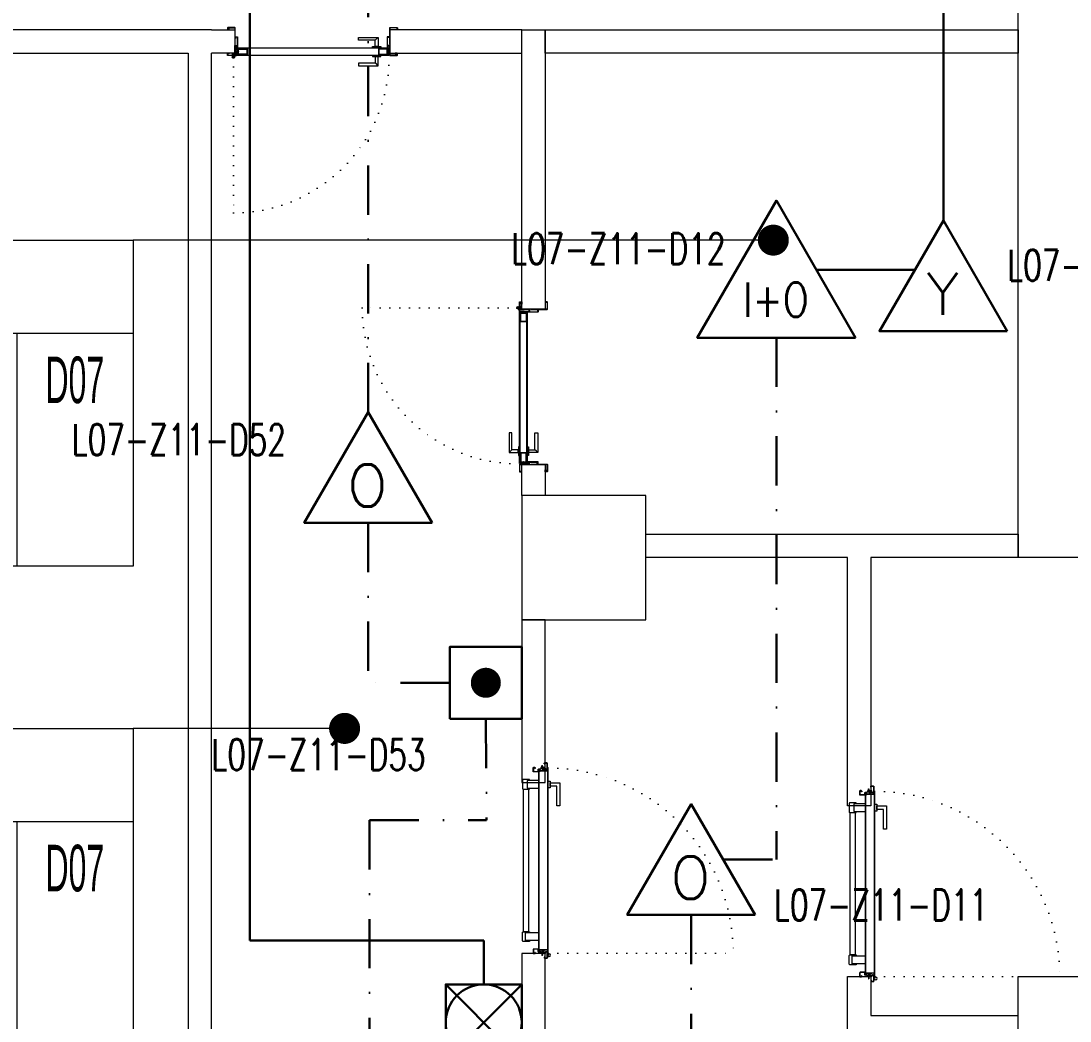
# Model space of a CAD drawing. Header units: metres. Extents: x -19121 to 152404, y -12107 to 29421.
# Drawn here: x 10917 to 11593, y 2141 to 2786 of the extents above; entities that cross this region are included whole.
import ezdxf
from ezdxf.enums import TextEntityAlignment as Align

# ---------------------------------------------------------------- set-up
doc = ezdxf.new("R2010")
doc.units = ezdxf.units.M
doc.header["$LTSCALE"] = 50
doc.header["$MEASUREMENT"] = 0
for name, pattern in [('DASHDOT', [25.4, 12.7, -6.35, 0, -6.35]), ('DASHDOT2', [0.5, 0.25, -0.125, 0, -0.125]), ('DOT2', [0.125, 0, -0.125]), ('HIDDEN', [0.375, 0.25, -0.125])]:
    doc.linetypes.add(name, pattern=pattern)
doc.layers.get('0').update_dxf_attribs({"color": 9, "lineweight": 9})
for name, color, linetype, lineweight in [('00', 9, 'Continuous', 9), ('01', 9, 'Continuous', 9), ('06B', 9, 'Continuous', 9), ('06D', 9, 'Continuous', 9), ('10', 9, 'Continuous', 9), ('14', 9, 'Continuous', 9), ('20', 9, 'DOT2', 9), ('21_mahal200', 9, 'Continuous', 9), ('E-DEDEKTÖR NUMARALARI', 20, 'Continuous', 30), ('E-DUVAR TİPİ FLAŞÖR', 7, 'Continuous', 30), ('E-KABLO', 7, 'Continuous', 30), ('E-KOMBİNE DEDEKTÖR (ISI+OPTİK DUMAN)', 7, 'Continuous', 30), ('E-OPTİK DUMAN DEDEKTÖRÜ', 7, 'Continuous', 30), ('E-YANGIN İHBAR BUTONU', 7, 'Continuous', 30), ('E-YÜKSELTİLMİŞ DÖŞEME İÇİNDE DUMAN DEDEKTÖRÜ', 7, 'Continuous', 30)]:
    doc.layers.add(name, color=color, linetype=linetype, lineweight=lineweight)
doc.styles.add('Arial', font='arial.ttf', dxfattribs={"height": 2.5})
doc.styles.add('E-YAZI', font='txttw.shx', dxfattribs={"height": 200})
doc.styles.add('MuuM_TEXT-STANDART', font='ARIALN.TTF')
doc.dimstyles.new('MuuM_DIM200', dxfattribs={"dimscale": 20, "dimtxt": 2, "dimasz": 1, "dimexe": 1, "dimexo": 1, "dimgap": 1, "dimtad": 1, "dimdec": 1, "dimrnd": 0.5, "dimdsep": 46, "dimtxsty": 'MuuM_TEXT-STANDART', "dimblk": 'ARCHTICK', "dimcen": 0, "dimdle": 0.15, "dimclrd": 256, "dimclre": 256, "dimclrt": 256, "dimadec": 0, "dimazin": 0, "dimtfac": 5, "dimtdec": 1, "dimtix": 1, "dimtmove": 2, "dimatfit": 3, "dimldrblk": 'DOT', "dimfxl": 3, "dimfxlon": 1, "dimtolj": 1, "dimlwd": -1, "dimlwe": -1, "dimarcsym": 0})

# ---------------------------------------------------------------- blocks, each defined once
blk = doc.blocks.new('100_OPTİK DUMAN DEDEKTÖRÜ 085')
at = {"layer": 'E-OPTİK DUMAN DEDEKTÖRÜ', "color": 4}
blk.add_lwpolyline([(2.059, 0), (0, 3.566), (-2.059, 0)], close=True, dxfattribs=at)
at = {"layer": 'E-OPTİK DUMAN DEDEKTÖRÜ', "color": 3, "style": 'E-YAZI'}
blk.add_text('O', height=1.36, dxfattribs=at).set_placement((-0.022, 1.201), align=Align.MIDDLE)
blk = doc.blocks.new('100_KOMBİNE DEDEKTÖR (ISI+OPTİK DUMAN) 085')
at = {"layer": 'E-KOMBİNE DEDEKTÖR (ISI+OPTİK DUMAN)', "color": 4}
blk.add_lwpolyline([(2.55, 0), (0, 4.416), (-2.55, 0)], close=True, dxfattribs=at)
at = {"layer": 'E-KOMBİNE DEDEKTÖR (ISI+OPTİK DUMAN)', "color": 3, "style": 'E-YAZI', "width": 0.8}
blk.add_text('I+O', height=1.1016, dxfattribs=at).set_placement((-0.018, 1.224), align=Align.MIDDLE)
blk = doc.blocks.new('100_YANGIN İHBAR BUTONU 085')
at = {"layer": 'E-YANGIN İHBAR BUTONU', "color": 4}
blk.add_lwpolyline([(-1.16, -1.16), (-1.16, 1.16), (1.16, 1.16), (1.16, -1.16)], close=True, dxfattribs=at)
at = {"layer": 'E-YANGIN İHBAR BUTONU', "color": 3, "const_width": 0.483}
blk.add_lwpolyline([(-0.242, 0, 1), (0.242, 0, 1)], format="xyb", close=True, dxfattribs=at)
blk = doc.blocks.new('100_DUVAR TİPİ FLAŞÖR 085')
at = {"layer": 'E-DUVAR TİPİ FLAŞÖR', "color": 4}
blk.add_line((-1.224, 2.448), (1.224, 0), dxfattribs=at)
blk.add_lwpolyline([(-1.224, 0), (-1.224, 2.448), (1.224, 2.448), (1.224, 0)], close=True, dxfattribs=at)
blk.add_lwpolyline([(1.224, 2.448), (-1.224, 0)], dxfattribs=at)
blk.add_circle((0, 1.224), 1.224, dxfattribs=at)
blk = doc.blocks.new('100_YÜKSELTİLMİŞ DÖŞEME İÇİNDE DUMAN DEDEKTÖRÜ 085')
at = {"layer": 'E-YÜKSELTİLMİŞ DÖŞEME İÇİNDE DUMAN DEDEKTÖRÜ', "color": 4}
blk.add_lwpolyline([(2.059, 0), (0, 3.566), (-2.059, 0)], close=True, dxfattribs=at)
at = {"layer": 'E-YÜKSELTİLMİŞ DÖŞEME İÇİNDE DUMAN DEDEKTÖRÜ', "color": 3, "style": 'E-YAZI'}
blk.add_text('Y', height=1.36, dxfattribs=at).set_placement((-0.022, 1.201), align=Align.MIDDLE)
blk = doc.blocks.new('p-kolon_80x80')
blk.add_lwpolyline([(-40, -40), (40, -40), (40, 40), (-40, 40)], close=True)
blk = doc.blocks.new('2.bod.sitatik')
at = {"layer": '01'}
blk.add_lwpolyline([(12385, -7750), (12385, -7030), (12385, -7030), (12345, -7030), (12345, -6950), (12385, -6950), (12385, -6950), (12385, -6322.78), (12319.48, -6190), (12040, -6190), (12040, -6610), (11990, -6610), (11990, -6500), (11600, -6500), (11600, -6500), (11560, -6500), (11560, -6460), (11990, -6460), (11990, -6190), (11560, -6190), (11560, -4550.46)], dxfattribs=at)
blk.add_blockref('p-kolon_80x80', (11280, -6190), dxfattribs=at)
blk = doc.blocks.new('*U19')
at = {"ltscale": 15}
for p, q in [((-24.9, 0.9), (-25.7, 0)), ((-24.9, -0.9), (-25.7, 0)), ((-22.9, 1.5), (-24.9, 0.9)), ((-22.9, 1.5), (-22.9, -1.5)), ((-21.2, -2.7), (-18.1, 2.8)), ((-21, -2.7), (-17.9, 2.7)), ((-19.7, -2.7), (-16.6, 2.8)), ((-19.5, -2.7), (-16.4, 2.7)), ((-18.5, 1.5), (-18.3, 2)), ((-18.2, -2.7), (-15.1, 2.8)), ((-18, -2.7), (-14.9, 2.7)), ((-17, 1.5), (-16.8, 2)), ((-16.7, -2.7), (-13.6, 2.8)), ((-16.5, -2.7), (-13.4, 2.7)), ((-15.5, 1.5), (-15.3, 2)), ((-15.2, -2.7), (-12.1, 2.8)), ((-15, -2.7), (-11.9, 2.7)), ((-14, 1.5), (-13.8, 2)), ((-13.7, -2.7), (-10.6, 2.8)), ((-13.5, -2.7), (-10.4, 2.7)), ((-12.5, 1.5), (-12.3, 2)), ((-12.2, -2.7), (-9.1, 2.8)), ((-12, -2.7), (-8.9, 2.7)), ((-11, 1.5), (-10.8, 2)), ((-10.7, -2.7), (-7.6, 2.8)), ((-10.5, -2.7), (-7.4, 2.7)), ((-9.5, 1.5), (-9.3, 2)), ((-9.2, -2.7), (-6.1, 2.8)), ((-9, -2.7), (-5.9, 2.7)), ((-8, 1.5), (-7.8, 2)), ((-7.7, -2.7), (-4.6, 2.8)), ((-7.5, -2.7), (-4.4, 2.7)), ((-6.5, 1.5), (-6.3, 2)), ((-6.2, -2.7), (-3.1, 2.8)), ((-6, -2.7), (-2.9, 2.7)), ((-5, 1.5), (-4.8, 2)), ((-4.7, -2.7), (-1.6, 2.8)), ((-4.5, -2.7), (-1.4, 2.7)), ((-3.5, 1.5), (-3.3, 2)), ((-2, 1.5), (-1.8, 2)), ((-0.5, 4.2), (-1.5, 1.5)), ((0, 0.5), (-0.6, 0.5)), ((-24.9, -0.9), (-22.9, -1.5)), ((-8.6, -1.5), (-22.9, -1.5)), ((-21.2, -2.7), (-20.9, -1.5)), ((-20.3, -1.5), (-19.1, -1.5)), ((-19.7, -2.7), (-19.4, -1.5)), ((-18.8, -1.5), (-17.6, -1.5)), ((-18.2, -2.7), (-17.9, -1.5)), ((-17.3, -1.5), (-16.1, -1.5)), ((-16.7, -2.7), (-16.4, -1.5)), ((-15.8, -1.5), (-14.6, -1.5)), ((-15.2, -2.7), (-14.9, -1.5)), ((-14.3, -1.5), (-13.1, -1.5)), ((-13.7, -2.7), (-13.4, -1.5)), ((-12.8, -1.5), (-11.6, -1.5)), ((-12.2, -2.7), (-11.9, -1.5)), ((-11.3, -1.5), (-10.1, -1.5)), ((-10.7, -2.7), (-10.4, -1.5)), ((-9.8, -1.5), (-8.6, -1.5)), ((-9.2, -2.7), (-8.9, -1.5)), ((-8.3, -1.5), (-7.1, -1.5)), ((-7.7, -2.7), (-7.4, -1.5)), ((-6.8, -1.5), (-5.6, -1.5)), ((-6.2, -2.7), (-5.9, -1.5)), ((-5.3, -1.5), (-4.1, -1.5)), ((-4.7, -2.7), (-4.4, -1.5)), ((-3.8, -1.5), (-2.1, -1.5)), ((-0.5, -4.2), (-1.5, -1.5)), ((0, -0.5), (-0.6, -0.5))]:
    blk.add_line(p, q, dxfattribs=at)
for p, q in [((-6.9, 1.5), (-22.9, 1.5)), ((-17.4, 1.5), (-18.6, 1.5)), ((-15.9, 1.5), (-17.1, 1.5)), ((-14.4, 1.5), (-15.6, 1.5)), ((-12.9, 1.5), (-14.1, 1.5)), ((-11.4, 1.5), (-12.6, 1.5)), ((-9.9, 1.5), (-11.1, 1.5)), ((-8.4, 1.5), (-9.6, 1.5)), ((-6.9, 1.5), (-8.1, 1.5)), ((-5.4, 1.5), (-6.6, 1.5)), ((-3.9, 1.5), (-5.1, 1.5)), ((-2.4, 1.5), (-3.6, 1.5)), ((-1.5, 1.5), (-2.1, 1.5)), ((0, 0.5), (0, 4.1)), ((-1.5, -1.5), (-2.1, -1.5)), ((0, -0.5), (0, -4.1))]:
    blk.add_line(p, q)
for centre, radius, start, end in [((-26, 3.9), 3.92, 274.361, 322.10246), ((-26, -3.9), 3.92, 37.89754, 85.639), ((-18, 2.8), 0.0971, 330.32042, 150.32042), ((-16.5, 2.8), 0.0971, 330.32042, 150.32042), ((-15, 2.8), 0.0971, 330.32042, 150.32042), ((-13.5, 2.8), 0.0971, 330.32042, 150.32042), ((-12, 2.8), 0.0971, 330.32042, 150.32042), ((-10.5, 2.8), 0.0971, 330.32042, 150.32042), ((-9, 2.8), 0.0971, 330.32042, 150.32042), ((-7.5, 2.8), 0.0971, 330.32042, 150.32042), ((-6, 2.8), 0.0971, 330.32042, 150.32042), ((-4.5, 2.8), 0.0971, 330.32042, 150.32042), ((-3, 2.8), 0.0971, 330.32042, 150.32042), ((-1.5, 2.8), 0.0971, 330.32042, 150.32042), ((-0.6, 0), 0.486, 90, 270), ((-0.3, 4.1), 0.25, 0, 150.08641), ((-21.1, -2.7), 0.0971, 150.32042, 330.32042), ((-19.6, -2.7), 0.0971, 150.32042, 330.32042), ((-18.1, -2.7), 0.0971, 150.32042, 330.32042), ((-16.6, -2.7), 0.0971, 150.32042, 330.32042), ((-15.1, -2.7), 0.0971, 150.32042, 330.32042), ((-13.6, -2.7), 0.0971, 150.32042, 330.32042), ((-12.1, -2.7), 0.0971, 150.32042, 330.32042), ((-10.6, -2.7), 0.0971, 150.32042, 330.32042), ((-9.1, -2.7), 0.0971, 150.32042, 330.32042), ((-7.6, -2.7), 0.0971, 150.32042, 330.32042), ((-6.1, -2.7), 0.0971, 150.32042, 330.32042), ((-4.6, -2.7), 0.0971, 150.32042, 330.32042), ((-0.3, -4.1), 0.25, 209.91359, 0)]:
    blk.add_arc(centre, radius, start, end, dxfattribs=at)
blk = doc.blocks.new('conta')
at = {"ltscale": 10}
for p, q in [((-2649.88, 5344.46), (-2649.78, 5344.3)), ((-2649.87, 5345.53), (-2649.81, 5345.61)), ((-2649.78, 5344.3), (-2649.74, 5344.3)), ((-2649.72, 5345.4), (-2649.28, 5345.4)), ((-2649.25, 5345.41), (-2649.09, 5345.51)), ((-2648.97, 5344.05), (-2648.78, 5343.8)), ((-2648.87, 5344.09), (-2648.7, 5343.86)), ((-2648.83, 5344.87), (-2648.56, 5345.24)), ((-2648.77, 5345.12), (-2648.63, 5345.3)), ((-2648.71, 5343.79), (-2648.71, 5343.79)), ((-2648.56, 5345.31), (-2648.56, 5345.31))]:
    blk.add_line(p, q, dxfattribs=at)
for centre, radius, start, end in [((-2653.03, 5345), 3.19, 350.46739, 8.93723), ((-2649.87, 5344.47), 0.02, 170.46739, 213.74513), ((-2649.83, 5345.5), 0.05, 140.63452, 188.93723), ((-2649.74, 5345.58), 0.0696, 22.24275, 159.25804), ((-2650.94, 5345.01), 1.24, 340.33821, 16.77718), ((-2649.74, 5344.58), 0.03, 160.33821, 273.26661), ((-2649.72, 5345.37), 0.03, 90, 196.77718), ((-2649.56, 5341.55), 3.01, 80.43616, 93.26661), ((-2649.28, 5345.45), 0.05, 270, 303.00619), ((-2649.22, 5344.14), 0.231, 353.95711, 81.90038), ((-2649.08, 5345.49), 0.03, 4.79721, 123.00619), ((-2649.06, 5344.54), 0.03, 260.43616, 338.70659), ((-2650.22, 5344.99), 1.27, 338.70659, 23.04177), ((-2648.89, 5344.11), 0.1, 173.95711, 217.26527), ((-2649.01, 5345.57), 0.05, 18.79511, 42.1429), ((-2651.17, 5344.83), 2.33, 7.58966, 18.79511), ((-2658.2, 5345.19), 9.36, 353.68569, 357.8537), ((-2648.79, 5344.15), 0.1, 173.68569, 217.26527), ((-2648.81, 5345.15), 0.05, 187.58966, 322.73473), ((-2648.79, 5344.84), 0.05, 142.73473, 180.2669), ((-2648.74, 5343.83), 0.05, 217.26527, 307.26527), ((-2648.74, 5343.83), 0.05, 307.26527, 37.26527), ((-2648.59, 5345.27), 0.05, 52.73473, 142.73473), ((-2648.59, 5345.27), 0.05, 322.73473, 52.73473)]:
    blk.add_arc(centre, radius, start, end, dxfattribs=at)
for points, knots in [([(-2649.74, 5344.31), (-2649.74, 5344.34), (-2649.7, 5344.52), (-2649.59, 5344.33), (-2649.34, 5344.36), (-2649.23, 5344.37), (-2649.18, 5344.37)], [0, 0, 0, 0, 0.1008757, 0.3841126, 0.5436166, 0.6906785, 0.6906785, 0.6906785, 0.6906785]), ([(-2648.98, 5345.6), (-2649, 5345.63), (-2649.09, 5345.71), (-2649.23, 5345.44), (-2649.32, 5345.74), (-2649.39, 5345.46), (-2649.51, 5345.75), (-2649.59, 5345.5), (-2649.65, 5345.57), (-2649.68, 5345.61)], [0.0086373, 0.0086373, 0.0086373, 0.0086373, 0.1097304, 0.3133405, 0.4430081, 0.5658764, 0.7165186, 0.8527974, 0.9648495, 0.9648495, 0.9648495, 0.9648495])]:
    blk.add_open_spline(points, degree=3, knots=knots, dxfattribs=at)
blk = doc.blocks.new('p-yn_sackasa')
at = {"layer": '10', "linetype": 'Continuous'}
for p, q in [((0, 6.16), (0, 6.9)), ((0.01, 6.9), (0.01, 6.15)), ((0.14, 6.9), (0.14, 6.16)), ((0.15, 6.9), (0.15, 6.16)), ((2.69, 7.16), (0.26, 7.16)), ((2.69, 7.15), (0.26, 7.15)), ((2.69, 7.02), (0.26, 7.02)), ((0.26, 7.01), (2.69, 7.01)), ((2.8, 3.29), (2.8, 6.9)), ((2.81, 3.29), (2.81, 6.9)), ((2.94, 3.29), (2.94, 6.9)), ((2.95, 3.29), (2.95, 6.9)), ((-2.19, 0), (-2.19, -0.15)), ((0.26, 6.05), (0.76, 6.05)), ((0.75, 6.04), (0.26, 6.04)), ((0.26, 5.91), (0.75, 5.91)), ((0.76, 5.9), (0.26, 5.9)), ((0.67, -0.71), (0.67, 2.27)), ((0.69, -0.71), (0.69, 2.27)), ((0.75, 5.91), (0.75, 6.04)), ((0.76, 5.9), (0.76, 6.05)), ((0.81, -0.71), (0.81, 2.27)), ((0.83, -0.71), (0.83, 2.27)), ((0.92, 2.33), (0.95, 2.32)), ((0.93, 2.34), (0.95, 2.33)), ((1.01, 2.46), (0.99, 2.47)), ((0.99, 2.46), (1.01, 2.45)), ((1.11, 2.52), (1.11, 3.73)), ((1.12, 2.52), (1.12, 3.73)), ((1.25, 3.73), (1.25, 2.52)), ((1.26, 2.52), (1.26, 3.73)), ((1.37, 3.98), (2.49, 3.98)), ((2.49, 3.97), (1.37, 3.97)), ((1.37, 3.84), (2.49, 3.84)), ((2.49, 3.83), (1.37, 3.83)), ((2.6, 3.69), (2.5, 3.36)), ((2.51, 3.35), (2.61, 3.69)), ((2.73, 3.65), (2.63, 3.32)), ((2.74, 3.64), (2.64, 3.31)), ((-2.95, -0.25), (-2.95, -1.75)), ((-2.94, -1.75), (-2.94, -0.25)), ((-2.81, -0.25), (-2.81, -1.75)), ((-2.8, -0.25), (-2.8, -1.75)), ((-2.19, 0), (-2.7, 0)), ((-2.2, -0.01), (-2.7, -0.01)), ((-2.2, -0.14), (-2.7, -0.14)), ((-2.19, -0.15), (-2.7, -0.15)), ((1.01, -1.85), (-2.7, -1.85)), ((1.01, -1.86), (-2.7, -1.86)), ((-2.7, -1.99), (1.01, -1.99)), ((1.01, -2), (-2.7, -2)), ((-2.2, -0.14), (-2.2, -0.01)), ((0.92, -0.77), (0.95, -0.76)), ((0.93, -0.78), (0.95, -0.77)), ((0.99, -0.89), (1.01, -0.88)), ((1.01, -0.89), (0.99, -0.91)), ((1.11, -0.96), (1.11, -1.75)), ((1.12, -0.96), (1.12, -1.75)), ((1.25, -0.96), (1.25, -1.75)), ((1.26, -0.96), (1.26, -1.75))]:
    blk.add_line(p, q, dxfattribs=at)
for points in [[(0.15, 2.14), (0.67, 2.14), (0.67, -0.54), (0.15, -0.54)], [(0.15, 2.14), (0.41, 2.14), (0.41, -0.54), (0.15, -0.54)]]:
    blk.add_lwpolyline(points, close=True, dxfattribs=at)
for centre, radius, start, end in [((0.26, 6.9), 0.261, 90, 180), ((0.26, 6.9), 0.249, 90, 180), ((0.26, 6.9), 0.122, 90, 180), ((0.26, 6.9), 0.11, 90, 180), ((2.69, 6.9), 0.261, 0, 90), ((2.69, 6.9), 0.249, 0, 90), ((2.69, 6.9), 0.122, 0, 90), ((2.69, 6.9), 0.11, 0, 90), ((0.26, 6.16), 0.261, 180, 270), ((0.26, 6.16), 0.249, 181.34499, 271.35021), ((0.26, 6.16), 0.122, 180, 270), ((0.26, 6.16), 0.11, 180, 270), ((0.89, 2.27), 0.219, 63.21528, 180), ((0.89, 2.27), 0.206, 63.21689, 180), ((0.89, 2.27), 0.0801, 63.21502, 180), ((0.89, 2.27), 0.0674, 63.21445, 180), ((1.04, 2.52), 0.206, 243.2197, 0), ((1.04, 2.52), 0.219, 243.21479, 0), ((1.04, 2.52), 0.0801, 243.22028, 0), ((1.04, 2.52), 0.0674, 243.21287, 0), ((1.37, 3.73), 0.253, 90, 180), ((1.37, 3.73), 0.24, 90, 180), ((1.37, 3.73), 0.114, 90, 180), ((1.37, 3.73), 0.101, 90, 180), ((2.49, 3.72), 0.261, 342.86025, 90), ((2.49, 3.72), 0.249, 342.86129, 90), ((2.49, 3.72), 0.122, 342.86074, 90), ((2.49, 3.72), 0.11, 342.86215, 90), ((2.72, 3.29), 0.232, 162.8601, 0), ((2.72, 3.29), 0.219, 162.86127, 0), ((2.72, 3.29), 0.0927, 162.86053, 0), ((2.72, 3.29), 0.0801, 162.86241, 0), ((-2.7, -0.25), 0.253, 90, 180), ((-2.7, -1.75), 0.253, 180, 270), ((-2.7, -0.25), 0.24, 90, 180), ((-2.7, -1.75), 0.24, 180, 270), ((-2.7, -0.25), 0.114, 90, 180), ((-2.7, -1.75), 0.114, 180, 270), ((-2.7, -0.25), 0.101, 90, 180), ((-2.7, -1.75), 0.101, 180, 270), ((0.89, -0.71), 0.219, 180, 296.78496), ((0.89, -0.71), 0.206, 180, 296.78515), ((0.89, -0.71), 0.0801, 180, 296.78498), ((0.89, -0.71), 0.0674, 180, 180.52454), ((0.89, -0.71), 0.0674, 180, 296.78713), ((1.04, -0.96), 0.219, 0, 116.78545), ((1.04, -0.96), 0.206, 0, 116.78362), ((1.04, -0.96), 0.0801, 0, 116.78105), ((1.04, -0.96), 0.0674, 0, 116.78713), ((1.01, -1.75), 0.114, 270, 0), ((1.01, -1.75), 0.24, 270, 0), ((1.01, -1.75), 0.101, 270, 0), ((1.01, -1.75), 0.253, 270, 0)]:
    blk.add_arc(centre, radius, start, end, dxfattribs=at)
at = {"layer": '10', "xscale": 0.0842696629213483, "yscale": 0.0842696629213483, "zscale": 0.0842696629213483}
blk.add_blockref('*U19', (0.95, 1.35), dxfattribs=at)
at = {"layer": '14', "xscale": -0.7887640449438696, "yscale": 0.7887640449438696, "zscale": 0.7887640449438204, "rotation": 90}
blk.add_blockref('conta', (4217.78, -2086.42), dxfattribs=at)
blk = doc.blocks.new('*U367')
at = {"layer": '06D'}
for points in [[(110.12, 4.76), (110.12, 11.01), (95.12, 11.01), (95.12, 9.14), (107.87, 9.14), (107.87, 9.14), (107.87, 4.76), (110.12, 4.76)], [(111.2, 3.51), (111.2, 4.76), (106.8, 4.76), (106.8, 3.51), (111.2, 3.51)]]:
    blk.add_lwpolyline(points, dxfattribs=at)
for points in [[(8.5, -11.11), (13.5, -11.11), (13.5, -2.49), (8.5, -2.49)], [(111.5, -9.99), (106.5, -9.99), (106.5, -2.49), (111.5, -2.49)], [(14.12, -12.36), (105.87, -12.36), (105.87, -9.23), (14.12, -9.23)]]:
    blk.add_lwpolyline(points, close=True, dxfattribs=at)
for points in [[(8.5, -8.61), (7.87, -8.61), (7.87, -12.61, 0.414214), (8.25, -12.98), (13.75, -12.98, 0.414214), (14.12, -12.61), (14.12, -8.61), (13.5, -8.61)], [(111.5, -8.61), (112.12, -8.61), (112.12, -12.61, -0.414214), (111.75, -12.98), (106.25, -12.98, -0.414214), (105.87, -12.61), (105.87, -8.61), (106.5, -8.61)]]:
    blk.add_lwpolyline(points, format="xyb", dxfattribs=at)
at = {"layer": '10', "ltscale": 10}
for p, q in [((-1.6, 3.68), (-1.73, 3.58)), ((-1.6, 3.68), (-1.73, 3.58)), ((-1.22, 3.11), (-1.22, 3.24)), ((-1.22, 3.11), (-1.22, 3.24)), ((-1.22, 3.11), (-1.05, 3.11)), ((-1.22, 3.11), (-1.05, 3.11)), ((-1.05, 2.95), (-1.05, 3.38)), ((-1.05, 2.95), (-1.05, 3.38)), ((-0.84, 2.95), (-0.84, 3.38)), ((-0.84, 2.95), (-0.84, 3.38)), ((0.3, 3.41), (0.3, 3.29)), ((0.4, 3.51), (119.6, 3.51)), ((0.4, 3.19), (2.25, 3.19)), ((0.45, 3.36), (119.54, 3.36)), ((0.45, 3.36), (0.45, 3.34)), ((0.45, 3.34), (2.35, 3.34)), ((1, 0.04), (2, 0.69)), ((2, 1.13), (2, 0.69)), ((2.3, 1.13), (2, 1.13)), ((2, 0.69), (2, -0.81)), ((2.3, 3.14), (2.3, -2.39)), ((2.3, 0.69), (2.3, 1.13)), ((2.3, -0.81), (2.3, 0.69)), ((2.45, 3.24), (2.45, -2.29)), ((117.55, 3.24), (117.55, -2.29)), ((119.54, 3.34), (117.65, 3.34)), ((117.7, 3.14), (117.7, -2.39)), ((117.7, 1.13), (117.7, -0.37)), ((118, 1.13), (117.7, 1.13)), ((117.7, 1.13), (117.7, -0.37)), ((118, 1.13), (117.7, 1.13)), ((119.6, 3.19), (117.75, 3.19)), ((118, -0.37), (118, 1.13)), ((118, -0.37), (118, 1.13)), ((118, 0.88), (119, 0.88)), ((118, 0.88), (119, 0.88)), ((118, 0.68), (119, 0.68)), ((118, 0.68), (119, 0.68)), ((119, 0.28), (118, -0.37)), ((119, 0.28), (118, -0.37)), ((119.55, 3.36), (119.55, 3.34)), ((119.7, 3.41), (119.7, 3.29)), ((2, -0.36), (1, -0.36)), ((2, -0.56), (1, -0.56)), ((2, -0.81), (2.3, -0.81)), ((2.4, -2.49), (117.6, -2.49)), ((2.5, -2.34), (117.5, -2.34)), ((117.7, -0.37), (117.7, -0.81)), ((117.7, -0.37), (117.7, -0.81)), ((117.7, -0.81), (118, -0.81)), ((117.7, -0.81), (118, -0.81)), ((118, -0.81), (118, -0.37)), ((118, -0.81), (118, -0.37))]:
    blk.add_line(p, q, dxfattribs=at)
blk.add_circle((-0.95, 4.22), 0.843, dxfattribs=at)
blk.add_circle((-0.95, 4.22), 0.843, dxfattribs=at)
for centre, radius, start, end in [((-0.95, 4.22), 1.01, 219.4092, 254.28614), ((-0.95, 4.22), 1.01, 219.4092, 254.28614), ((-0.42, 3.21), 0.428, 156.35197, 217.62095), ((-0.42, 3.21), 0.428, 156.35197, 217.62095), ((-0.42, 3.21), 0.302, 105.55242, 240.03149), ((-0.42, 3.21), 0.302, 105.55242, 240.03149), ((0.4, 3.41), 0.1, 90, 180), ((0.4, 3.29), 0.1, 180, 270), ((0.45, 3.36), 0.005, 90, 180), ((0.45, 3.34), 0.005, 180, 270), ((2.25, 3.14), 0.05, 0, 90), ((2.35, 3.24), 0.1, 0, 90), ((117.65, 3.24), 0.1, 90, 180), ((117.75, 3.14), 0.05, 90, 180), ((119.54, 3.36), 0.005, 0, 90), ((119.54, 3.34), 0.005, 270, 0), ((119.6, 3.41), 0.1, 0, 90), ((119.6, 3.29), 0.1, 270, 0), ((2.4, -2.39), 0.1, 180, 270), ((2.5, -2.29), 0.05, 180, 270), ((117.56, -2.35), 0.141, 284.92708, 345.07292)]:
    blk.add_arc(centre, radius, start, end, dxfattribs=at)
at = {"layer": '20'}
blk.add_lwpolyline([(0.3, 3.35), (0.3, 122.75, -0.414214), (119.7, 3.35, 1)], format="xyb", dxfattribs=at)
at = {"xscale": -1, "rotation": 180}
blk.add_blockref('p-yn_sackasa', (0, 0.95), dxfattribs=at)
at = {"rotation": 180}
blk.add_blockref('p-yn_sackasa', (120, 0.95), dxfattribs=at)
blk = doc.blocks.new('gr-p-barel kilitli kapı kolu')
at = {"flags": 128}
for points in [[(-0.9, 0.8), (-0.9, 4.9), (-11.7, 4.9), (-11.7, 6.7), (0.9, 6.7), (0.9, 0.8)], [(-0.8, 5), (0.8, 6.6)]]:
    blk.add_lwpolyline(points, dxfattribs=at)
blk.add_lwpolyline([(-2.75, 0), (-2.75, 0.7), (2.75, 0.7), (2.75, 0)])
blk.add_lwpolyline([(-1.3, 0.7), (1.3, 0.7), (1.3, 0.8), (-1.3, 0.8)], close=True)
blk = doc.blocks.new('prf-scr2')
at = {"linetype": 'DOT2', "ltscale": 10}
blk.add_line((0, 0.19), (0, -1.06), dxfattribs=at)
for p, q in [((0.09, -0.24), (-0.09, -0.2)), ((-0.09, -0.24), (0.09, -0.28)), ((0.09, -0.32), (-0.09, -0.28)), ((-0.09, -0.32), (0.09, -0.36)), ((0.09, -0.4), (-0.09, -0.36)), ((-0.09, -0.4), (0.09, -0.44)), ((0.09, -0.48), (-0.09, -0.44)), ((-0.09, -0.48), (0.09, -0.52)), ((0.09, -0.56), (-0.09, -0.52)), ((-0.09, -0.56), (0.09, -0.6)), ((0.09, -0.64), (-0.09, -0.6)), ((-0.09, -0.64), (0.09, -0.68)), ((0.09, -0.72), (-0.09, -0.68)), ((-0.09, -0.72), (0.09, -0.76)), ((0.06, -0.84), (-0.08, -0.76)), ((-0.07, -0.8), (0.06, -0.84)), ((0.09, -0.17), (0, -0.15)), ((0, -0.18), (0.09, -0.2))]:
    blk.add_line(p, q)
blk.add_lwpolyline([(0.23, 0), (-0.23, 0), (-0.23, -0.01), (-0.12, -0.14), (0.12, -0.14), (0.23, -0.01), (0.23, 0)], close=True)
for points in [[(0.23, -0.01), (-0.23, -0.01)], [(-0.09, -0.14), (-0.09, -0.2), (-0.12, -0.22), (-0.12, -0.23), (-0.09, -0.24), (-0.09, -0.28), (-0.12, -0.3), (-0.12, -0.31), (-0.09, -0.32), (-0.09, -0.36), (-0.12, -0.38), (-0.12, -0.39), (-0.09, -0.4), (-0.09, -0.44), (-0.12, -0.46), (-0.12, -0.46), (-0.09, -0.48), (-0.09, -0.52), (-0.12, -0.54), (-0.12, -0.54), (-0.09, -0.56), (-0.09, -0.6), (-0.12, -0.62), (-0.12, -0.62), (-0.09, -0.64), (-0.09, -0.68), (-0.12, -0.69), (-0.12, -0.7), (-0.09, -0.72), (-0.09, -0.73), (-0.08, -0.76), (-0.1, -0.77), (-0.1, -0.78), (-0.07, -0.8), (-0.01, -0.94), (0, -0.95), (0.01, -0.94), (0.08, -0.76), (0.09, -0.76), (0.12, -0.74), (0.12, -0.73), (0.09, -0.72), (0.09, -0.68), (0.12, -0.66), (0.12, -0.66), (0.09, -0.64), (0.09, -0.6), (0.12, -0.58), (0.12, -0.58), (0.09, -0.56), (0.09, -0.52), (0.12, -0.5), (0.12, -0.5), (0.09, -0.48), (0.09, -0.44), (0.12, -0.43), (0.12, -0.42), (0.09, -0.4), (0.09, -0.36), (0.12, -0.35), (0.12, -0.34), (0.09, -0.32), (0.09, -0.28), (0.12, -0.27), (0.12, -0.26), (0.09, -0.24), (0.09, -0.2), (0.12, -0.19), (0.12, -0.18), (0.09, -0.17), (0.09, -0.14)]]:
    blk.add_lwpolyline(points)
blk = doc.blocks.new('K-SAC-01')
at = {"layer": '10'}
for points in [[(-4.6, 16.2, -0.414214), (-4.5, 16.3), (-0.1, 16.3, -0.414214), (0, 16.2), (0, 5.9), (0.2, 5.9), (0.2, 16.2, 0.414214), (-0.1, 16.5), (-4.5, 16.5, 0.414214), (-4.8, 16.2), (-4.8, 15.3, 0.414214), (-4.5, 15), (-3.4, 15), (-3.4, 15.2), (-4.5, 15.2, -0.414214), (-4.6, 15.3)], [(104.6, 16.2, 0.414214), (104.5, 16.3), (100.1, 16.3, 0.414214), (100, 16.2), (100, 5.9), (99.8, 5.9), (99.8, 16.2, -0.414214), (100.1, 16.5), (104.5, 16.5, -0.414214), (104.8, 16.2), (104.8, 15.3, -0.414214), (104.5, 15), (103.4, 15), (103.4, 15.2), (104.5, 15.2, 0.414214), (104.6, 15.3)], [(0.2, 10.3, -0.414214), (0.5, 10.6), (1.5, 10.6, -0.414214), (1.8, 10.3), (1.8, 3.9, -0.414214), (1.5, 3.6, -0.414214), (1.2, 3.9), (1.2, 4.8), (0.2, 4.8), (0.2, -1.2, -0.414214), (-0.1, -1.5), (-4.5, -1.5, -0.414214), (-4.8, -1.2), (-4.8, -0.3, -0.414214), (-4.5, 0), (-3.4, 0), (-3.4, -0.2), (-4.5, -0.2, 0.414214), (-4.6, -0.3), (-4.6, -1.2, 0.414214), (-4.5, -1.3), (-0.1, -1.3, 0.414214), (0, -1.2), (0, 5), (1.4, 5), (1.4, 3.9, 0.414214), (1.5, 3.8, 0.414214), (1.6, 3.9), (1.6, 10.3, 0.414214), (1.5, 10.4), (0.5, 10.4, 0.414214), (0.4, 10.3), (0.4, 9.4), (0.2, 9.4)], [(99.8, 10.3, 0.414214), (99.5, 10.6), (98.5, 10.6, 0.414214), (98.2, 10.3), (98.2, 3.9, 0.414214), (98.5, 3.6, 0.414214), (98.8, 3.9), (98.8, 4.8), (99.8, 4.8), (99.8, -1.2, 0.414214), (100.1, -1.5), (104.5, -1.5, 0.414214), (104.8, -1.2), (104.8, -0.3, 0.414214), (104.5, 0), (103.4, 0), (103.4, -0.2), (104.5, -0.2, -0.414214), (104.6, -0.3), (104.6, -1.2, -0.414214), (104.5, -1.3), (100.1, -1.3, -0.414214), (100, -1.2), (100, 5), (98.6, 5), (98.6, 3.9, -0.414214), (98.5, 3.8, -0.414214), (98.4, 3.9), (98.4, 10.3, -0.414214), (98.5, 10.4), (99.5, 10.4, -0.414214), (99.6, 10.3), (99.6, 9.4), (99.8, 9.4)], [(-0.38, -2.01), (1, -1.37), (1, 1.5), (1.2, 1.5), (1.2, -1.5), (-0.27, -2.18, -14.796002)]]:
    blk.add_lwpolyline(points, format="xyb", close=True, dxfattribs=at)
for points in [[(98.8, 0.15), (98.8, 2.15), (99.1, 2.15), (99.1, 3.19), (1.5, 3.19), (1.5, 2.15), (1.8, 2.15), (1.8, 0.15), (1.5, 0.15), (1.5, 1.85), (1.2, 1.85), (1.2, 3.49), (99.4, 3.49), (99.4, 1.85), (99.1, 1.85), (99.1, 0.15)], [(98.8, 2.15), (98.8, 0.15), (99.4, 0.15), (99.4, -1.5), (1.2, -1.5), (1.2, 0.15), (1.8, 0.15), (1.8, 2.15), (2.1, 2.15), (2.1, -0.15), (1.5, -0.15), (1.5, -1.2), (99.1, -1.2), (99.1, -0.15), (98.5, -0.15), (98.5, 2.15), (98.8, 2.15)]]:
    blk.add_lwpolyline(points, dxfattribs=at)
for points in [[(2.1, 3), (8.1, 3), (8.1, -1), (2.1, -1)], [(2.4, 2.7), (7.8, 2.7), (7.8, -0.7), (2.4, -0.7)], [(98.5, 3), (92.5, 3), (92.5, -1), (98.5, -1)], [(98.2, 2.7), (92.8, 2.7), (92.8, -0.7), (98.2, -0.7)]]:
    blk.add_lwpolyline(points, close=True, dxfattribs=at)
blk.add_circle((-0.95, -2.5), 0.55, dxfattribs=at)
at = {"layer": '20', "linetype": 'HIDDEN'}
for points in [[(-0.2, -1.3), (-0.2, 0), (-1.7, 0), (-1.7, -1.3)], [(-0.4, -1.99), (-0.4, -0.2), (-1.5, -0.2), (-1.5, -1.99)]]:
    blk.add_lwpolyline(points, dxfattribs=at)
at = {"layer": '20'}
blk.add_lwpolyline([(-0.95, -2.5), (-0.95, -102.85)], dxfattribs=at)
blk.add_arc((-0.95, -2.5), 100.35, 270, 1.51314, dxfattribs=at)
at = {"layer": '06B'}
blk.add_blockref('gr-p-barel kilitli kapı kolu', (91.4, 3.51), dxfattribs=at)
at = {"layer": '06B', "xscale": -1, "rotation": 180}
blk.add_blockref('gr-p-barel kilitli kapı kolu', (91.4, -1.51), dxfattribs=at)
at = {"layer": '10', "xscale": -1, "rotation": 90}
blk.add_blockref('prf-scr2', (1.5, 1), dxfattribs=at)
at = {"layer": '10', "rotation": 270}
blk.add_blockref('prf-scr2', (99.1, 1.22), dxfattribs=at)
blk = doc.blocks.new('_ArchTick')
at = {"color": 0, "linetype": 'ByBlock', "const_width": 0.15}
blk.add_lwpolyline([(-0.5, -0.5), (0.5, 0.5)], dxfattribs=at)
blk = doc.blocks.new('_Dot')
at = {"color": 0, "linetype": 'ByBlock', "lineweight": -2}
blk.add_line((-0.5, 0), (-1, 0), dxfattribs=at)
at = {"color": 0, "linetype": 'ByBlock', "const_width": 0.5}
blk.add_lwpolyline([(-0.25, 0, 1), (0.25, 0, 1)], format="xyb", close=True, dxfattribs=at)
blk = doc.blocks.new('0_roomno2')
blk.add_lwpolyline([(19.375, -10.5), (0, -10.5), (0, 0), (19.375, 0)], close=True)
for points in [[(0, -3), (19.375, -3)], [(8.125, -3), (8.125, -10.5)], [(11.875, -3), (11.875, -10.5)], [(15.625, -3), (15.625, -10.5)], [(0, -6.75), (8.125, -6.75)]]:
    blk.add_lwpolyline(points)
at = {"style": 'MuuM_TEXT-STANDART', "width": 0.6}
blk.add_text('H:', height=1.5, dxfattribs=at).set_placement((0.35, -8.608), align=Align.MIDDLE_LEFT)
at = {"style": 'Arial'}
blk.add_attdef('ODANO', (0, 1.17), '', height=2, dxfattribs=at)
blk.add_attdef('MEKANADI', text='', height=2, dxfattribs=at).set_placement((0.35, -3), align=Align.BOTTOM_LEFT)
at = {"style": 'MuuM_TEXT-STANDART', "width": 0.6}
for tag, p in [('YER01', (10, -4.5)), ('TAVAN01', (13.75, -4.5)), ('DUVAR01', (17.5, -4.5)), ('YER02', (10, -6.75)), ('TAVAN02', (13.75, -6.75)), ('DUVAR02', (17.5, -6.75)), ('YER03', (10, -9)), ('TAVAN03', (13.75, -9)), ('DUVAR03', (17.5, -9))]:
    blk.add_attdef(tag, text='', height=1.5, dxfattribs=at).set_placement(p, align=Align.MIDDLE_CENTER)
for tag, p in [('M2', (0.35, -4.875)), ('TEMIZTAVANYUKSEKLIGI', (1.8, -8.608))]:
    blk.add_attdef(tag, text='', height=1.5, dxfattribs=at).set_placement(p, align=Align.MIDDLE_LEFT)
blk = doc.blocks.new('2.bod.Mimari')
at = {"layer": '00'}
for p, q in [((11465, -6460), (11465, -6485)), ((11465, -6485), (11560, -6485))]:
    blk.add_line(p, q, dxfattribs=at)
for points in [[(10605, -5430), (10605, -5865), (11025, -5865), (11025, -6610), (11055, -6610), (11055, -6595), (11040, -6595), (11040, -5865)], [(11040, -5850), (11040, -5850), (11025, -5850), (11025, -5850), (10620, -5850), (10620, -5430)], [(11040, -5850), (11055, -5850), (11055, -5865), (11040, -5865)], [(11240, -6335), (11255, -6335), (11255, -6230), (11240, -6230), (11240, -6335)], [(11240, -6445), (11240, -6530), (11255, -6530), (11255, -6445), (11240, -6445)], [(11465, -6610), (11320, -6610), (11320, -6610), (11320, -6610), (11320, -6610), (11320, -6610), (11320, -6610), (11320, -6610), (11320, -6595), (11450, -6595), (11450, -6460), (11465, -6460)]]:
    blk.add_lwpolyline(points, dxfattribs=at)
for points in [[(11240, -5850), (11155, -5850), (11155, -5865), (11240, -5865)], [(11255, -5850), (11255, -6030), (11240, -6030), (11240, -5850)], [(11560, -5865), (11255, -5865), (11255, -5850), (11560, -5850)], [(11255, -6130), (11255, -6150), (11240, -6150), (11240, -6130)], [(11320, -6175), (11560, -6175), (11560, -6190), (11465, -6190), (11465, -6350), (11450, -6350), (11450, -6190), (11320, -6190), (11320, -6175), (11320, -6175)]]:
    blk.add_lwpolyline(points, close=True, dxfattribs=at)
blk.add_blockref('K-SAC-01', (11055, -5865))
at = {"rotation": 270}
blk.add_blockref('K-SAC-01', (11240, -6030), dxfattribs=at)
at = {"layer": '10', "xscale": -1, "rotation": 270}
for p in [(11253.5, -6445.15), (11464.05, -6460.15)]:
    blk.add_blockref('*U367', p, dxfattribs=at)
at = {"layer": '21_mahal200'}
ref = blk.add_blockref('0_roomno2', (10601.84, -5985.45), dxfattribs=dict(at, xscale=20, yscale=20, zscale=20))
ref.add_attrib('ODANO', 'B2-29', (10601.84, -5962.05), dxfattribs={"layer": '0', "height": 40, "style": 'Arial'})
ref.add_attrib('MEKANADI', 'ELEK.O.', dxfattribs={"layer": '0', "height": 40, "style": 'Arial'}).set_placement((10608.84, -6045.45), align=Align.BOTTOM_LEFT)
ref.add_attrib('M2', '##### m2', dxfattribs={"layer": '0', "height": 30, "style": 'MuuM_TEXT-STANDART', "width": 0.6}).set_placement((10608.84, -6082.95), align=Align.MIDDLE_LEFT)
ref.add_attrib('TEMIZTAVANYUKSEKLIGI', '2.40 M', dxfattribs={"layer": '0', "height": 30, "style": 'MuuM_TEXT-STANDART', "width": 0.6}).set_placement((10637.84, -6157.61), align=Align.MIDDLE_LEFT)
ref.add_attrib('YER01', 'Y04', dxfattribs={"layer": '0', "height": 30, "style": 'MuuM_TEXT-STANDART', "width": 0.6}).set_placement((10801.84, -6075.45), align=Align.MIDDLE_CENTER)
ref.add_attrib('TAVAN01', 'T09', dxfattribs={"layer": '0', "height": 30, "style": 'MuuM_TEXT-STANDART', "width": 0.6}).set_placement((10876.84, -6075.45), align=Align.MIDDLE_CENTER)
ref.add_attrib('DUVAR01', 'D07', dxfattribs={"layer": '0', "height": 30, "style": 'MuuM_TEXT-STANDART', "width": 0.6}).set_placement((10951.84, -6075.45), align=Align.MIDDLE_CENTER)
ref = blk.add_blockref('0_roomno2', (10601.84, -6300.04), dxfattribs=dict(at, xscale=20, yscale=20, zscale=20))
ref.add_attrib('ODANO', 'B2-28', (10601.84, -6276.64), dxfattribs={"layer": '0', "height": 40, "style": 'Arial'})
ref.add_attrib('MEKANADI', 'HOL', dxfattribs={"layer": '0', "height": 40, "style": 'Arial'}).set_placement((10608.84, -6360.04), align=Align.BOTTOM_LEFT)
ref.add_attrib('M2', '##### m2', dxfattribs={"layer": '0', "height": 30, "style": 'MuuM_TEXT-STANDART', "width": 0.6}).set_placement((10608.84, -6397.54), align=Align.MIDDLE_LEFT)
ref.add_attrib('TEMIZTAVANYUKSEKLIGI', '2.40 M', dxfattribs={"layer": '0', "height": 30, "style": 'MuuM_TEXT-STANDART', "width": 0.6}).set_placement((10637.84, -6472.2), align=Align.MIDDLE_LEFT)
ref.add_attrib('YER01', 'Y04', dxfattribs={"layer": '0', "height": 30, "style": 'MuuM_TEXT-STANDART', "width": 0.6}).set_placement((10801.84, -6390.04), align=Align.MIDDLE_CENTER)
ref.add_attrib('TAVAN01', 'T09', dxfattribs={"layer": '0', "height": 30, "style": 'MuuM_TEXT-STANDART', "width": 0.6}).set_placement((10876.84, -6390.04), align=Align.MIDDLE_CENTER)
ref.add_attrib('DUVAR01', 'D07', dxfattribs={"layer": '0', "height": 30, "style": 'MuuM_TEXT-STANDART', "width": 0.6}).set_placement((10951.84, -6390.04), align=Align.MIDDLE_CENTER)
for points in [[(11402.12, -5985.45), (10989.34, -5985.45)], [(11125.74, -6300.04), (10989.34, -6300.04)]]:
    blk.add_leader(points, dimstyle='MuuM_DIM200', override={"dimasz": 1, "dimfxl": 10}, dxfattribs=at)

msp = doc.modelspace()

# ---------------------------------------------------------------- linework, layer by layer
at = {"layer": 'E-KABLO', "color": 6, "linetype": 'DASHDOT2', "ltscale": 100}
for p, q in [((11511.85, 2655.35), (11511.85, 3334.72)), ((11429.88, 2625.34), (11493.31, 2625.34))]:
    msp.add_line(p, q, dxfattribs=at)
at = {"layer": 'E-KABLO', "color": 6, "linetype": 'DASHDOT', "ltscale": 0.05}
for p, q in [((11140.92, 2533.72), (11140.92, 2898.19)), ((11404.1, 2581.78), (11404.1, 2245.39)), ((11140.92, 2462.41), (11140.92, 2359.35)), ((11193.6, 2359.35), (11140.92, 2359.35)), ((11216.8, 2336.15), (11217.28, 2270.75)), ((11141.78, 2270.75), (11217.28, 2270.75)), ((11141.78, 2270.75), (11141.78, 1873.86)), ((11369.77, 2245.39), (11404.1, 2245.39)), ((11349.18, 2209.74), (11349.18, 1990))]:
    msp.add_line(p, q, dxfattribs=at)
at = {"layer": 'E-KABLO', "color": 5, "linetype": 'Continuous', "ltscale": 0.05}
for p, q in [((11064.58, 2831.47), (11064.58, 2193.27)), ((11215.44, 2193.27), (11064.58, 2193.27)), ((11215.44, 2165), (11215.44, 2193.27))]:
    msp.add_line(p, q, dxfattribs=at)

# ---------------------------------------------------------------- block references
for name in ['2.bod.sitatik', '2.bod.Mimari']:
    msp.add_blockref(name, (0, 8630))
at = {"layer": 'E-DUVAR TİPİ FLAŞÖR', "xscale": 20, "yscale": 20, "zscale": 20}
msp.add_blockref('100_DUVAR TİPİ FLAŞÖR 085', (11215.44, 2116.04), dxfattribs=at)
at = {"layer": 'E-KOMBİNE DEDEKTÖR (ISI+OPTİK DUMAN)', "xscale": 20, "yscale": 20, "zscale": 20}
msp.add_blockref('100_KOMBİNE DEDEKTÖR (ISI+OPTİK DUMAN) 085', (11404.09, 2581.69), dxfattribs=at)
at = {"layer": 'E-OPTİK DUMAN DEDEKTÖRÜ', "xscale": 20, "yscale": 20, "zscale": 20}
for p in [(11140.92, 2462.41), (11349.18, 2209.74)]:
    msp.add_blockref('100_OPTİK DUMAN DEDEKTÖRÜ 085', p, dxfattribs=at)
at = {"layer": 'E-YANGIN İHBAR BUTONU', "xscale": 20, "yscale": 20, "zscale": 20}
msp.add_blockref('100_YANGIN İHBAR BUTONU 085', (11216.8, 2359.35), dxfattribs=at)
at = {"layer": 'E-YÜKSELTİLMİŞ DÖŞEME İÇİNDE DUMAN DEDEKTÖRÜ', "xscale": 20, "yscale": 20, "zscale": 20}
msp.add_blockref('100_YÜKSELTİLMİŞ DÖŞEME İÇİNDE DUMAN DEDEKTÖRÜ 085', (11511.74, 2585.96), dxfattribs=at)

# ---------------------------------------------------------------- texts
at = {"layer": 'E-DEDEKTÖR NUMARALARI', "style": 'E-YAZI', "width": 0.7}
for s, p in [('L07-Z11-D12', (11233.26, 2628.99)), ('L07-Z11-D13', (11553.01, 2618.37)), ('L07-Z11-D52', (10949.94, 2505.98)), ('L07-Z11-D53', (11040, 2303.07)), ('L07-Z11-D11', (11402.61, 2206.18))]:
    msp.add_text(s, height=20, dxfattribs=at).set_placement(p)

doc.saveas('drawing.dxf')
